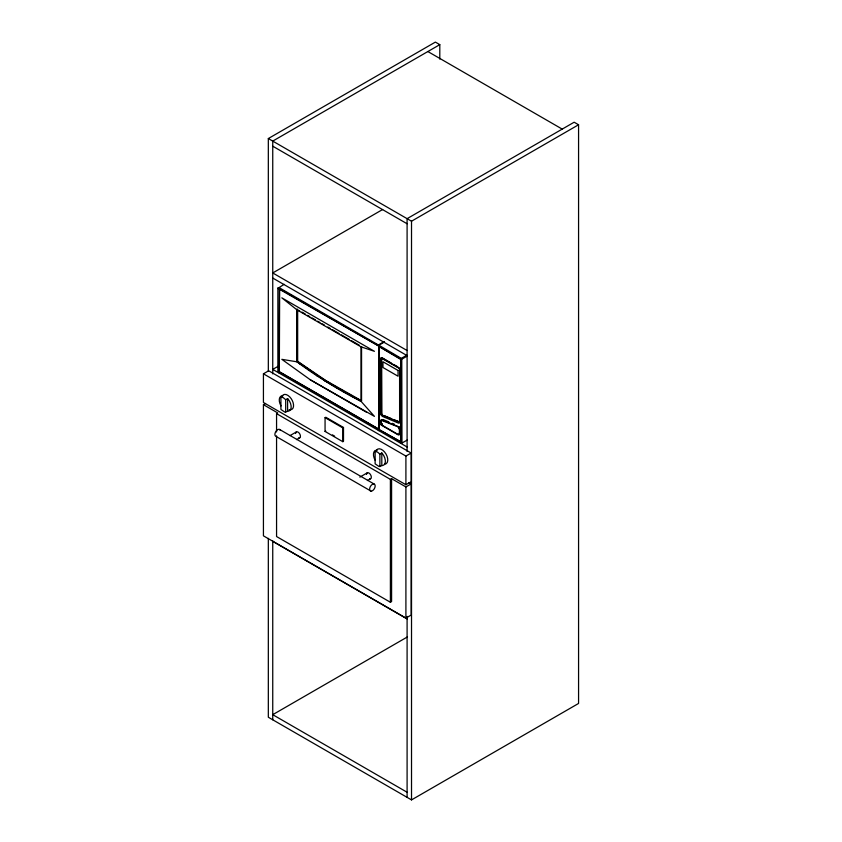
<?xml version="1.0" encoding="UTF-8"?>
<svg xmlns="http://www.w3.org/2000/svg" width="842" height="842" viewBox="0 0 842 842"><rect width="100%" height="100%" fill="white"/><g stroke="black" fill="none" stroke-linecap="round" stroke-linejoin="round"><path stroke-width="1.26" d="M381.215 420.274L381.458 424.863L398.098 434.461C400.603 434.609 399.971 428.052 397.94 426.789L381.215 420.274L382.289 419.653M399.624 422L399.592 369.206L398.403 367.796L381.71 358.355M400.024 421.295L398.613 422.189L382.605 415.506L381.026 413.18L381.215 358.587L382.942 358.25L391.477 363.176M284.154 284.301L277.871 288.374L277.871 370.922L279.239 373.153M279.66 288.806L279.323 371.648L378.647 429.083L378.647 345.957L277.871 288.374L279.386 288.964M381.458 358.45L381.5 413.938L382.857 415.369L399.455 422.126M378.868 430.672L378.868 429.525L400.866 441.787L400.866 359.534L378.868 346.388L378.868 345.241L384.457 342.01M268.324 371.333L268.324 138.551L435.377 42.1L439.798 44.647L439.798 59.119M439.798 44.647L272.745 141.098L272.745 373.88M382.657 209.5L272.745 272.955L407.096 350.525M279.323 288.711L279.06 371.806L378.647 429.083M268.324 138.551L411.517 221.214L578.57 124.763L578.57 703.449L411.517 799.9L268.324 717.237L268.324 538.364M299.668 310.793L296.879 309.803L296.879 361.797L300.236 364.281M263.43 373.806L268.682 370.775L411.159 453.038L411.159 481.708L405.907 484.739L263.43 402.487L263.43 373.806L405.907 456.069L411.159 453.038M278.407 366.133L272.745 369.396L407.096 446.976M297.615 309.93L297.615 361.281L296.879 361.797L281.828 359.334L310.414 379.858L374.427 416.369L361.018 401.308A472.962 273.071 60 0 1 333.885 386.394L316.981 375.848M408.917 482.613L411.159 483.908L411.159 615.06L405.907 618.091L263.43 535.838L263.43 404.686L265.535 403.476M285.691 412.201L285.691 399.697L287.596 398.603L288.196 399.234A8.441 4.873 60 0 1 288.196 411.159L284.849 412.117L280.912 409.454L280.912 396.95L282.828 395.845L282.228 395.782A8.441 4.873 60 0 0 280.996 405.907M278.06 287.764L279.239 287.732L378.384 344.967L383.973 341.736M378.868 346.388L401.066 359.071L400.803 442.018M276.565 431.946L276.565 413.643L277.755 412.948L263.43 404.686M378.868 345.241L401.287 358.376L406.875 355.145M400.592 443.218L401.971 442.576L401.781 359.197L407.381 355.966M399.097 368.386L400.129 368.891L399.592 369.206M290.016 435.598L296.352 431.946M325.065 417.664L325.78 417.243L343.504 427.473L343.504 441.271L342.789 441.682L325.065 431.451L325.065 417.664L342.789 427.883L343.504 427.473M361.018 401.287L361.555 400.971L361.555 346.525L361.018 346.83L296.879 309.803L281.828 297.847L374.427 351.314L361.018 346.83L361.018 401.287L324.465 380.658M296.552 439.619L299.731 437.787M325.065 431.451L325.78 431.041M381.247 414.085L381.784 413.769L381.563 358.892L382.247 358.05M381.836 414.948L382.373 414.643M381.142 424.505L382.215 423.884M381.258 424.684L382.331 424.073M378.868 429.525L400.718 441.829M399.213 422.274L400.16 421.695M398.561 427.241L399.634 426.62M398.655 434.63L399.729 434.009M379.889 466.594L379.889 454.091L381.805 452.985L382.394 453.617A8.441 4.873 60 0 1 382.394 465.552L379.047 466.51L375.122 463.837L375.122 451.333L377.027 450.228L376.437 450.175A8.441 4.873 60 0 0 375.195 460.3M401.287 443.418L407.381 439.956M359.829 477.13L367.228 472.867M367.438 480.54L370.606 478.709M276.565 413.643L390.393 479.361L391.583 478.677L405.907 486.939L411.159 483.908M276.565 435.861L276.565 536.533L390.393 602.251L391.583 601.567L391.583 478.677M407.475 636.889L272.745 714.679L407.096 792.248M381.215 358.587L382.647 358.418M399.34 368.249L382.047 357.976L380.352 358.05L380.1 413.054L380.405 414.296L381.5 413.938M280.912 396.95L283.301 397.687L285.691 399.697M375.122 451.333L377.511 452.08L379.889 454.091M399.75 421.968L394.582 419.969M371.006 491.118L370.438 490.939A3.915 2.263 -60 0 1 370.438 486.423A3.915 2.263 -60 0 1 374.353 484.171A3.915 2.263 -60 0 1 374.353 488.686L373.785 489.507A3.915 2.263 -60 0 1 371.017 491.118L275.702 436.24A3.915 2.263 -60 0 1 276.271 430.883A3.915 2.263 -60 0 1 280.323 430.483M384.289 415.674L391.151 418.537M383.089 419.526L388.772 421.895M392.183 423.315L394.456 424.263M361.365 400.634L325.875 380.573L297.615 361.281M360.829 400.939L325.338 380.889L297.079 361.597L297.079 308.951M310.414 379.858L366.765 412.391M578.57 124.763L574.149 122.216L407.096 218.667L407.096 451.459M427.862 51.541L562.214 129.11M272.745 146.192L407.096 223.761M272.745 278.049L407.096 355.619M280.796 289.459L377.511 345.304M393.614 364.407L397.877 366.87M301.91 312.087L305.288 314.034M307.541 315.34L309.793 316.634M312.045 317.939L315.413 319.886M317.666 321.181L319.918 322.486M322.17 323.781L324.423 325.086M327.791 327.033L330.043 328.327M332.295 329.632L339.052 333.527M341.294 334.832L349.177 339.379M351.43 340.673L359.302 345.22M381.415 425.178L398.14 434.83L399.329 434.798L399.508 428.767L397.929 426.431L381.331 419.663L380.763 420.505L381.089 424.894M332.422 434.872L334.642 436.156M279.607 429.473L374.353 484.171M272.745 541.353L407.096 618.923M308.561 370.175L317.066 375.89M300.152 364.239L308.635 370.206M380.405 414.296L382.342 416.358L398.519 423.116L399.961 422.831L399.845 369.059M401.287 358.376L401.781 359.197M399.161 368.122L399.918 369.343M411.517 221.214L411.517 799.9M407.096 616.376L407.096 797.353M405.907 456.069L405.907 484.739M405.907 486.939L405.907 618.091M390.393 479.361L390.393 602.251M381.805 452.985L381.805 465.489M379.132 346.241L379.132 429.367M378.384 344.967L378.384 346.115M378.384 429.241L378.384 430.388M342.789 427.883L342.789 441.682M297.415 309.488L297.415 361.492L317.602 375.574L334.421 386.089A472.962 273.071 60 0 0 361.555 400.971M287.596 398.603L287.596 411.107M272.745 540.911L272.745 719.784M282.428 395.666A8.441 4.873 60 0 1 292.332 400.634A8.441 4.873 60 0 1 289.143 409.644M376.637 450.06A8.441 4.873 60 0 1 386.025 454.048A8.441 4.873 60 0 1 384.783 464.174M295.647 433.483A3.379 1.947 60 0 1 297.826 431.999A3.379 1.947 60 0 1 300.383 435.746A3.379 1.947 60 0 1 298.657 437.882M366.533 474.404A3.379 1.947 60 0 1 368.712 472.92A3.379 1.947 60 0 1 371.269 476.667A3.379 1.947 60 0 1 369.533 478.803M398.055 370.469L382.973 361.765L382.973 367.512L398.055 376.216L398.055 370.469"/></g></svg>
